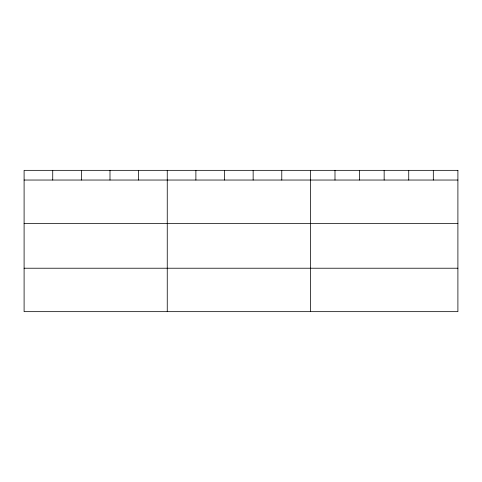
<?xml version="1.0" encoding="UTF-8"?>
<svg xmlns="http://www.w3.org/2000/svg" width="482" height="482" viewBox="0 0 482 482"><rect width="100%" height="100%" fill="white"/><g stroke="black" fill="none" stroke-linecap="round" stroke-linejoin="round"><path stroke-width="0.72" d="M24.1 180.039L457.9 180.039M24.1 223.473L457.9 223.473M24.1 268.221L457.9 268.221M433.318 170.345L433.318 180.039M408.736 170.345L408.736 180.039M384.154 170.345L384.154 180.039M359.572 170.345L359.572 180.039M334.99 170.345L334.99 180.039M310.408 170.345L310.408 311.655M281.777 170.345L281.777 180.039M253.146 170.345L253.146 180.039M224.516 170.345L224.516 180.039M195.885 170.345L195.885 180.039M167.254 170.345L167.254 311.655M138.623 170.345L138.623 180.039M109.992 170.345L109.992 180.039M81.362 170.345L81.362 180.039M52.731 170.345L52.731 180.039M457.9 170.345L24.1 170.345L24.1 311.655L457.9 311.655L457.9 170.345"/></g></svg>
